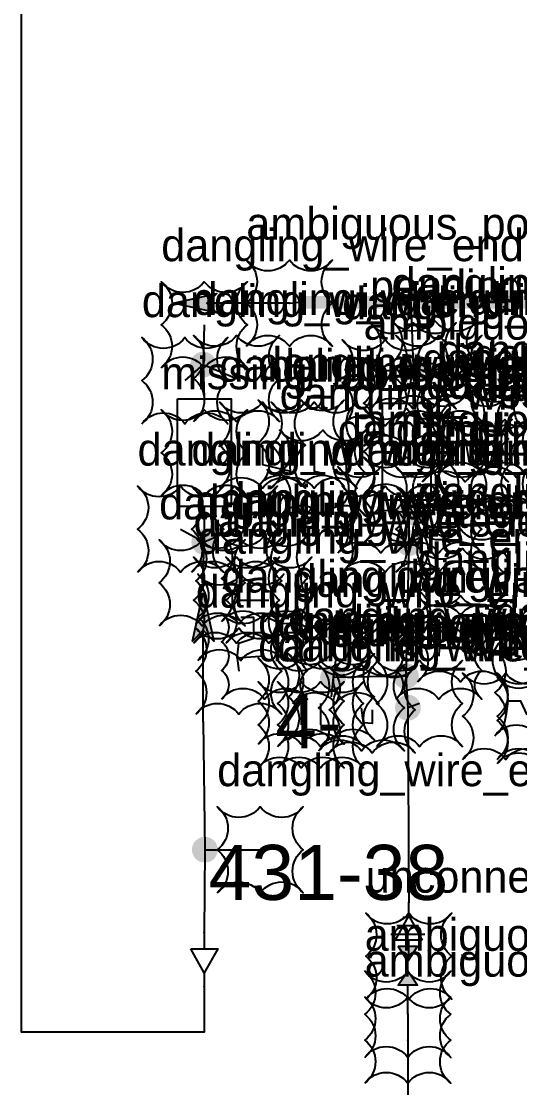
# Model space of a CAD drawing. Header units: millimetres. Extents: x -274 to 321, y 3 to 213.
# Drawn here: x 10.9 to 34.05, y 44.34 to 93.9 of the extents above; entities that cross this region are included whole.
import ezdxf

# ---------------------------------------------------------------- set-up
doc = ezdxf.new("R2010")
doc.units = ezdxf.units.MM
doc.layers.add('AI_REVIEW', color=2, linetype='Continuous')
doc.layers.add('TEXT', color=7, linetype='Continuous')
for name, color, linetype, lineweight in [('BUSBAR_22KV', 5, 'Continuous', 50), ('MV_22KV', 5, 'Continuous', 25), ('SLD_OTHER', 7, 'Continuous', 25)]:
    doc.layers.add(name, color=color, linetype=linetype, lineweight=lineweight)
doc.layers.add('SYM_PORTS', color=8, linetype='Continuous', plot=False)
doc.styles.add('SLD_TEXT', font='arial.ttf')

# ---------------------------------------------------------------- blocks, each defined once
blk = doc.blocks.new('SYM_LINE_FEEDER_ARROW')
blk.add_hatch(color=7).paths.add_polyline_path([(0, -3), (-0.5, -0.75), (0, -1.25), (0.5, -0.75)])
at = {"lineweight": 25}
blk.add_lwpolyline([(0, 3), (0, -1.25)], dxfattribs=at)
blk.add_lwpolyline([(0, -3), (-0.5, -0.75), (0, -1.25), (0.5, -0.75)], close=True, dxfattribs=at)
at = {"layer": 'SYM_PORTS'}
blk.add_point((0, 3), dxfattribs=at)
blk.add_attdef('LINE_NAME', (1.5, 0), '', height=2)
blk = doc.blocks.new('SYM_CIRCUIT_BREAKER')
at = {"lineweight": 25}
blk.add_lwpolyline([(-1.25, 2.5), (1.25, 2.5), (1.25, -2.5), (-1.25, -2.5)], close=True, dxfattribs=at)
at = {"layer": 'SYM_PORTS'}
for p in [(0, 2.5), (0, -2.5)]:
    blk.add_point(p, dxfattribs=at)
blk.add_attdef('DEVICE_CODE', (2.25, -0.5), '', height=2)
at = {"flags": 1}
blk.add_attdef('RATING', (2.25, -3.5), '', height=2, dxfattribs=at)
blk = doc.blocks.new('SYM_CABLE_TERMINATION')
at = {"lineweight": 25}
for points in [[(0, 1.25), (0, 0.5)], [(0, -0.625), (0, -1.25)]]:
    blk.add_lwpolyline(points, dxfattribs=at)
blk.add_lwpolyline([(-0.625, 0.5), (0.625, 0.5), (0, -0.625)], close=True, dxfattribs=at)
at = {"layer": 'SYM_PORTS'}
for p in [(0, 1.25), (0, -1.25)]:
    blk.add_point(p, dxfattribs=at)
blk = doc.blocks.new('SYM_SPARK_GAP')
for points in [[(0, 0.25), (-0.5, 1), (0.5, 1)], [(0, -0.25), (-0.5, -1), (0.5, -1)]]:
    blk.add_hatch(color=7).paths.add_polyline_path(points)
at = {"lineweight": 25}
for points in [[(0, 2.5), (0, 1)], [(0, -1), (0, -1.625)], [(-0.875, -1.625), (0.875, -1.625)], [(-0.5625, -2.0625), (0.5625, -2.0625)], [(-0.25, -2.5), (0.25, -2.5)]]:
    blk.add_lwpolyline(points, dxfattribs=at)
for points in [[(0, 0.25), (-0.5, 1), (0.5, 1)], [(0, -0.25), (-0.5, -1), (0.5, -1)]]:
    blk.add_lwpolyline(points, close=True, dxfattribs=at)
at = {"layer": 'SYM_PORTS'}
blk.add_point((0, 2.5), dxfattribs=at)
blk.add_attdef('DEVICE_CODE', (1.875, -0.5), '', height=2)

msp = doc.modelspace()

# ---------------------------------------------------------------- hatches: boundary and pattern name
at = {"layer": 'MV_22KV'}
h = msp.add_hatch(color=7, dxfattribs=at)
edge = h.paths.add_edge_path()
edge.add_arc((29.1, 77.886), 0.6, 0, 360)
at = {"layer": 'SLD_OTHER'}
h = msp.add_hatch(color=7, dxfattribs=at)
edge = h.paths.add_edge_path()
edge.add_arc((19.35, 77.95), 0.6, 0, 360)
h = msp.add_hatch(color=7, dxfattribs=at)
edge = h.paths.add_edge_path()
edge.add_arc((28.9, 71.075), 0.6, 0, 360)
h = msp.add_hatch(color=7, dxfattribs=at)
edge = h.paths.add_edge_path()
edge.add_arc((19.4, 69.7), 0.6, 0, 360)
h = msp.add_hatch(color=7, dxfattribs=at)
edge = h.paths.add_edge_path()
edge.add_arc((28.9, 69.65), 0.6, 0, 360)
h = msp.add_hatch(color=7, dxfattribs=at)
edge = h.paths.add_edge_path()
edge.add_arc((25.38, 63.4), 0.6, 0, 360)
h = msp.add_hatch(color=7, dxfattribs=at)
edge = h.paths.add_edge_path()
edge.add_arc((28.767, 63.467), 0.6, 0, 360)
h = msp.add_hatch(color=7, dxfattribs=at)
edge = h.paths.add_edge_path()
edge.add_arc((28.86, 62), 0.6, 0, 360)
h = msp.add_hatch(color=7, dxfattribs=at)
edge = h.paths.add_edge_path()
edge.add_arc((19.425, 55.4), 0.6, 0, 360)

# ---------------------------------------------------------------- linework, layer by layer
at = {"layer": 'AI_REVIEW'}
for points in [[(21.35, 78.8, -0.5), (23.35, 78.8, -0.5), (25.35, 78.8, -0.5), (25.35, 80.8, -0.5), (25.35, 82.8, -0.5), (23.35, 82.8, -0.5), (21.35, 82.8, -0.5), (21.35, 80.8, -0.5)], [(17.4, 77.8, -0.5), (19.4, 77.8, -0.5), (21.4, 77.8, -0.5), (21.4, 79.8, -0.5), (21.4, 81.8, -0.5), (19.4, 81.8, -0.5), (17.4, 81.8, -0.5), (17.4, 79.8, -0.5)], [(27.1, 75.886, -0.5), (29.1, 75.886, -0.5), (31.1, 75.886, -0.5), (31.1, 77.886, -0.5), (31.1, 79.886, -0.5), (29.1, 79.886, -0.5), (27.1, 79.886, -0.5), (27.1, 77.886, -0.5)], [(28.1, 76, -0.5), (30.1, 76, -0.5), (32.1, 76, -0.5), (32.1, 78, -0.5), (32.1, 80, -0.5), (30.1, 80, -0.5), (28.1, 80, -0.5), (28.1, 78, -0.5)], [(18.9, 75.3, -0.5), (20.9, 75.3, -0.5), (22.9, 75.3, -0.5), (22.9, 77.3, -0.5), (22.9, 79.3, -0.5), (20.9, 79.3, -0.5), (18.9, 79.3, -0.5), (18.9, 77.3, -0.5)], [(28.3, 75.3, -0.5), (30.3, 75.3, -0.5), (32.3, 75.3, -0.5), (32.3, 77.3, -0.5), (32.3, 79.3, -0.5), (30.3, 79.3, -0.5), (28.3, 79.3, -0.5), (28.3, 77.3, -0.5)], [(16.5, 75.2, -0.5), (18.5, 75.2, -0.5), (20.5, 75.2, -0.5), (20.5, 77.2, -0.5), (20.5, 79.2, -0.5), (18.5, 79.2, -0.5), (16.5, 79.2, -0.5), (16.5, 77.2, -0.5)], [(25.8, 75.1, -0.5), (27.8, 75.1, -0.5), (29.8, 75.1, -0.5), (29.8, 77.1, -0.5), (29.8, 79.1, -0.5), (27.8, 79.1, -0.5), (25.8, 79.1, -0.5), (25.8, 77.1, -0.5)], [(26.8, 74.15, -0.5), (28.8, 74.15, -0.5), (30.8, 74.15, -0.5), (30.8, 76.15, -0.5), (30.8, 78.15, -0.5), (28.8, 78.15, -0.5), (26.8, 78.15, -0.5), (26.8, 76.15, -0.5)], [(30.3, 72.9, -0.5), (32.3, 72.9, -0.5), (34.3, 72.9, -0.5), (34.3, 74.9, -0.5), (34.3, 76.9, -0.5), (32.3, 76.9, -0.5), (30.3, 76.9, -0.5), (30.3, 74.9, -0.5)], [(29.525, 72.5, -0.5), (31.525, 72.5, -0.5), (33.525, 72.5, -0.5), (33.525, 74.5, -0.5), (33.525, 76.5, -0.5), (31.525, 76.5, -0.5), (29.525, 76.5, -0.5), (29.525, 74.5, -0.5)], [(31.9, 72.7, -0.5), (33.9, 72.7, -0.5), (35.9, 72.7, -0.5), (35.9, 74.7, -0.5), (35.9, 76.7, -0.5), (33.9, 76.7, -0.5), (31.9, 76.7, -0.5), (31.9, 74.7, -0.5)], [(17.4, 71.85, -0.5), (19.4, 71.85, -0.5), (21.4, 71.85, -0.5), (21.4, 73.85, -0.5), (21.4, 75.85, -0.5), (19.4, 75.85, -0.5), (17.4, 75.85, -0.5), (17.4, 73.85, -0.5)], [(20.1, 72.2, -0.5), (22.1, 72.2, -0.5), (24.1, 72.2, -0.5), (24.1, 74.2, -0.5), (24.1, 76.2, -0.5), (22.1, 76.2, -0.5), (20.1, 76.2, -0.5), (20.1, 74.2, -0.5)], [(21.9, 72.3, -0.5), (23.9, 72.3, -0.5), (25.9, 72.3, -0.5), (25.9, 74.3, -0.5), (25.9, 76.3, -0.5), (23.9, 76.3, -0.5), (21.9, 76.3, -0.5), (21.9, 74.3, -0.5)], [(22.5, 72.2, -0.5), (24.5, 72.2, -0.5), (26.5, 72.2, -0.5), (26.5, 74.2, -0.5), (26.5, 76.2, -0.5), (24.5, 76.2, -0.5), (22.5, 76.2, -0.5), (22.5, 74.2, -0.5)], [(26.8, 71.9, -0.5), (28.8, 71.9, -0.5), (30.8, 71.9, -0.5), (30.8, 73.9, -0.5), (30.8, 75.9, -0.5), (28.8, 75.9, -0.5), (26.8, 75.9, -0.5), (26.8, 73.9, -0.5)], [(29.7, 71.4, -0.5), (31.033, 71.4, -0.5), (32.367, 71.4, -0.5), (33.7, 71.4, -0.5), (33.7, 73.4, -0.5), (33.7, 75.4, -0.5), (32.367, 75.4, -0.5), (31.033, 75.4, -0.5), (29.7, 75.4, -0.5), (29.7, 73.4, -0.5)], [(30.7, 71.4, -0.5), (32.033, 71.4, -0.5), (33.367, 71.4, -0.5), (34.7, 71.4, -0.5), (34.7, 73.4, -0.5), (34.7, 75.4, -0.5), (33.367, 75.4, -0.5), (32.033, 75.4, -0.5), (30.7, 75.4, -0.5), (30.7, 73.4, -0.5)], [(22.9, 70.9, -0.5), (24.9, 70.9, -0.5), (26.9, 70.9, -0.5), (26.9, 72.9, -0.5), (26.9, 74.9, -0.5), (24.9, 74.9, -0.5), (22.9, 74.9, -0.5), (22.9, 72.9, -0.5)], [(32, 71.3, -0.5), (34, 71.3, -0.5), (36, 71.3, -0.5), (36, 73.3, -0.5), (36, 75.3, -0.5), (34, 75.3, -0.5), (32, 75.3, -0.5), (32, 73.3, -0.5)], [(26.8, 69.65, -0.5), (28.8, 69.65, -0.5), (30.8, 69.65, -0.5), (30.8, 71.65, -0.5), (30.8, 73.65, -0.5), (28.8, 73.65, -0.5), (26.8, 73.65, -0.5), (26.8, 71.65, -0.5)], [(25.6, 69.2, -0.5), (27.6, 69.2, -0.5), (29.6, 69.2, -0.5), (29.6, 71.2, -0.5), (29.6, 73.2, -0.5), (27.6, 73.2, -0.5), (25.6, 73.2, -0.5), (25.6, 71.2, -0.5)], [(28.3, 69.2, -0.5), (30.3, 69.2, -0.5), (32.3, 69.2, -0.5), (32.3, 71.2, -0.5), (32.3, 73.2, -0.5), (30.3, 73.2, -0.5), (28.3, 73.2, -0.5), (28.3, 71.2, -0.5)], [(16.3, 68.3, -0.5), (18.3, 68.3, -0.5), (20.3, 68.3, -0.5), (20.3, 70.3, -0.5), (20.3, 72.3, -0.5), (18.3, 72.3, -0.5), (16.3, 72.3, -0.5), (16.3, 70.3, -0.5)], [(18.8, 68.3, -0.5), (20.8, 68.3, -0.5), (22.8, 68.3, -0.5), (22.8, 70.3, -0.5), (22.8, 72.3, -0.5), (20.8, 72.3, -0.5), (18.8, 72.3, -0.5), (18.8, 70.3, -0.5)], [(25.8, 68.3, -0.5), (27.8, 68.3, -0.5), (29.8, 68.3, -0.5), (29.8, 70.3, -0.5), (29.8, 72.3, -0.5), (27.8, 72.3, -0.5), (25.8, 72.3, -0.5), (25.8, 70.3, -0.5)], [(28.3, 68.3, -0.5), (30.3, 68.3, -0.5), (32.3, 68.3, -0.5), (32.3, 70.3, -0.5), (32.3, 72.3, -0.5), (30.3, 72.3, -0.5), (28.3, 72.3, -0.5), (28.3, 70.3, -0.5)], [(19, 65.9, -0.5), (21, 65.9, -0.5), (23, 65.9, -0.5), (23, 67.9, -0.5), (23, 69.9, -0.5), (21, 69.9, -0.5), (19, 69.9, -0.5), (19, 67.9, -0.5)], [(20.2, 66, -0.5), (22.2, 66, -0.5), (24.2, 66, -0.5), (24.2, 68, -0.5), (24.2, 70, -0.5), (22.2, 70, -0.5), (20.2, 70, -0.5), (20.2, 68, -0.5)], [(29.3, 66.3, -0.5), (31.3, 66.3, -0.5), (33.3, 66.3, -0.5), (33.3, 68.3, -0.5), (33.3, 70.3, -0.5), (31.3, 70.3, -0.5), (29.3, 70.3, -0.5), (29.3, 68.3, -0.5)], [(17.3, 65.8, -0.5), (19.3, 65.8, -0.5), (21.3, 65.8, -0.5), (21.3, 67.8, -0.5), (21.3, 69.8, -0.5), (19.3, 69.8, -0.5), (17.3, 69.8, -0.5), (17.3, 67.8, -0.5)], [(29.4, 65.4, -0.5), (31.4, 65.4, -0.5), (33.4, 65.4, -0.5), (33.4, 67.4, -0.5), (33.4, 69.4, -0.5), (31.4, 69.4, -0.5), (29.4, 69.4, -0.5), (29.4, 67.4, -0.5)], [(18.9, 65, -0.5), (20.9, 65, -0.5), (22.9, 65, -0.5), (22.9, 67, -0.5), (22.9, 69, -0.5), (20.9, 69, -0.5), (18.9, 69, -0.5), (18.9, 67, -0.5)], [(20.4, 65, -0.5), (22.4, 65, -0.5), (24.4, 65, -0.5), (24.4, 67, -0.5), (24.4, 69, -0.5), (22.4, 69, -0.5), (20.4, 69, -0.5), (20.4, 67, -0.5)], [(19.1, 64.2, -0.5), (21.1, 64.2, -0.5), (23.1, 64.2, -0.5), (23.1, 66.2, -0.5), (23.1, 68.2, -0.5), (21.1, 68.2, -0.5), (19.1, 68.2, -0.5), (19.1, 66.2, -0.5)], [(29.3, 63.2, -0.5), (31.3, 63.2, -0.5), (33.3, 63.2, -0.5), (33.3, 65.2, -0.5), (33.3, 67.2, -0.5), (31.3, 67.2, -0.5), (29.3, 67.2, -0.5), (29.3, 65.2, -0.5)], [(20.2, 62.4, -0.5), (22.2, 62.4, -0.5), (24.2, 62.4, -0.5), (24.2, 63.733, -0.5), (24.2, 65.067, -0.5), (24.2, 66.4, -0.5), (22.2, 66.4, -0.5), (20.2, 66.4, -0.5), (20.2, 65.067, -0.5), (20.2, 63.733, -0.5)], [(23.5, 62.2, -0.5), (25.5, 62.2, -0.5), (27.5, 62.2, -0.5), (27.5, 64.2, -0.5), (27.5, 66.2, -0.5), (25.5, 66.2, -0.5), (23.5, 66.2, -0.5), (23.5, 64.2, -0.5)], [(28.3, 62.4, -0.5), (30.3, 62.4, -0.5), (32.3, 62.4, -0.5), (32.3, 63.733, -0.5), (32.3, 65.067, -0.5), (32.3, 66.4, -0.5), (30.3, 66.4, -0.5), (28.3, 66.4, -0.5), (28.3, 65.067, -0.5), (28.3, 63.733, -0.5)], [(19, 61.7, -0.5), (21, 61.7, -0.5), (23, 61.7, -0.5), (23, 63.7, -0.5), (23, 65.7, -0.5), (21, 65.7, -0.5), (19, 65.7, -0.5), (19, 63.7, -0.5)], [(23.3, 60.5, -0.5), (25.3, 60.5, -0.5), (27.3, 60.5, -0.5), (27.3, 62.5, -0.5), (27.3, 64.5, -0.5), (25.3, 64.5, -0.5), (23.3, 64.5, -0.5), (23.3, 62.5, -0.5)], [(32.9, 60.7, -0.5), (34.9, 60.7, -0.5), (36.9, 60.7, -0.5), (36.9, 62.7, -0.5), (36.9, 64.7, -0.5), (34.9, 64.7, -0.5), (32.9, 64.7, -0.5), (32.9, 62.7, -0.5)], [(21.9, 60.3, -0.5), (23.9, 60.3, -0.5), (25.9, 60.3, -0.5), (25.9, 62.3, -0.5), (25.9, 64.3, -0.5), (23.9, 64.3, -0.5), (21.9, 64.3, -0.5), (21.9, 62.3, -0.5)], [(22.8, 60.2, -0.5), (24.8, 60.2, -0.5), (26.8, 60.2, -0.5), (26.8, 62.2, -0.5), (26.8, 64.2, -0.5), (24.8, 64.2, -0.5), (22.8, 64.2, -0.5), (22.8, 62.2, -0.5)], [(24.7, 60, -0.5), (26.7, 60, -0.5), (28.7, 60, -0.5), (28.7, 62, -0.5), (28.7, 64, -0.5), (26.7, 64, -0.5), (24.7, 64, -0.5), (24.7, 62, -0.5)], [(27.4, 60.2, -0.5), (29.4, 60.2, -0.5), (31.4, 60.2, -0.5), (31.4, 62.2, -0.5), (31.4, 64.2, -0.5), (29.4, 64.2, -0.5), (27.4, 64.2, -0.5), (27.4, 62.2, -0.5)], [(25.2, 59.9, -0.5), (27.2, 59.9, -0.5), (29.2, 59.9, -0.5), (29.2, 61.9, -0.5), (29.2, 63.9, -0.5), (27.2, 63.9, -0.5), (25.2, 63.9, -0.5), (25.2, 61.9, -0.5)], [(31.4, 59.6, -0.5), (33.4, 59.6, -0.5), (35.4, 59.6, -0.5), (35.4, 61.6, -0.5), (35.4, 63.6, -0.5), (33.4, 63.6, -0.5), (31.4, 63.6, -0.5), (31.4, 61.6, -0.5)], [(33, 59.6, -0.5), (35, 59.6, -0.5), (37, 59.6, -0.5), (37, 61.6, -0.5), (37, 63.6, -0.5), (35, 63.6, -0.5), (33, 63.6, -0.5), (33, 61.6, -0.5)], [(21.9, 59.2, -0.5), (23.9, 59.2, -0.5), (25.9, 59.2, -0.5), (25.9, 61.2, -0.5), (25.9, 63.2, -0.5), (23.9, 63.2, -0.5), (21.9, 63.2, -0.5), (21.9, 61.2, -0.5)], [(22.8, 59.2, -0.5), (24.8, 59.2, -0.5), (26.8, 59.2, -0.5), (26.8, 61.2, -0.5), (26.8, 63.2, -0.5), (24.8, 63.2, -0.5), (22.8, 63.2, -0.5), (22.8, 61.2, -0.5)], [(33, 59.4, -0.5), (35, 59.4, -0.5), (37, 59.4, -0.5), (37, 61.4, -0.5), (37, 63.4, -0.5), (35, 63.4, -0.5), (33, 63.4, -0.5), (33, 61.4, -0.5)], [(20, 53.4, -0.5), (22, 53.4, -0.5), (24, 53.4, -0.5), (24, 55.4, -0.5), (24, 57.4, -0.5), (22, 57.4, -0.5), (20, 57.4, -0.5), (20, 55.4, -0.5)], [(26.9, 48.45, -0.5), (28.9, 48.45, -0.5), (30.9, 48.45, -0.5), (30.9, 50.45, -0.5), (30.9, 52.45, -0.5), (28.9, 52.45, -0.5), (26.9, 52.45, -0.5), (26.9, 50.45, -0.5)], [(26.85, 45.75, -0.5), (28.85, 45.75, -0.5), (30.85, 45.75, -0.5), (30.85, 47.75, -0.5), (30.85, 49.75, -0.5), (28.85, 49.75, -0.5), (26.85, 49.75, -0.5), (26.85, 47.75, -0.5)], [(26.85, 44.55, -0.5), (28.85, 44.55, -0.5), (30.85, 44.55, -0.5), (30.85, 46.55, -0.5), (30.85, 48.55, -0.5), (28.85, 48.55, -0.5), (26.85, 48.55, -0.5), (26.85, 46.55, -0.5)]]:
    msp.add_lwpolyline(points, format="xyb", close=True, dxfattribs=at)
at = {"layer": 'BUSBAR_22KV', "const_width": 0.582}
msp.add_lwpolyline([(23.8, 80.841), (56.1, 80.841)], dxfattribs=at)
at = {"layer": 'MV_22KV'}
for points in [[(23.35, 80.8), (23.8, 80.841)], [(29, 80.841), (29.1, 77.886)], [(29.1, 77.886), (28.2, 77.8), (27.8, 77.1)], [(29.1, 77.886), (28.9, 76.7), (28.8, 76.15)], [(30.1, 78), (29.1, 77.886)], [(29.1, 77.886), (30.3, 77.3)]]:
    msp.add_lwpolyline(points, dxfattribs=at)
at = {"layer": 'SLD_OTHER'}
for points in [[(19.4, 49.05), (19.4, 46.925), (10.9, 46.925), (10.9, 94.5), (90.275, 94.5), (90.4, 96.35)], [(19.4, 79.8), (19.35, 77.95)], [(19.35, 77.95), (18.5, 77.2)], [(19.35, 77.95), (19.4, 76.35)], [(19.35, 77.95), (20.9, 77.3)], [(32.3, 74.9), (33.04, 74.9), (32.7, 73.4)], [(22.1, 74.2), (22.1, 73.3), (23.4, 73), (23.3, 74.4), (23.9, 74.3)], [(31.525, 74.5), (31.7, 73.4)], [(33.9, 74.7), (34, 73.3)], [(24.5, 74.2), (24.5, 73), (24.9, 72.9)], [(28.8, 71.65), (29.582, 69.966)], [(19.4, 71.35), (19.4, 69.7)], [(27.6, 71.2), (28.9, 71.075)], [(30.3, 71.2), (28.9, 71.075)], [(28.9, 71.075), (28.9, 69.65)], [(18.3, 70.3), (19.4, 69.7)], [(20.8, 70.3), (19.4, 69.7)], [(27.8, 70.3), (28.1, 69.8), (28.9, 69.65)], [(29.582, 69.966), (28.9, 69.65)], [(30.3, 70.3), (29.582, 69.966)], [(19.4, 69.7), (19.3, 67.8)], [(28.9, 69.65), (28.767, 63.467)], [(22.2, 68), (21, 67.9)], [(31.3, 68.3), (30.4, 68.2), (30.325, 67.4)], [(20.9, 67), (22.4, 67)], [(30.325, 67.4), (31.4, 67.4)], [(30.325, 65.1), (30.325, 65.7), (30.8, 65.925), (30.325, 67.4)], [(20.925, 64.3), (21, 65), (21.7, 65.225), (21.7, 66.2), (21.1, 66.2)], [(30.325, 65.1), (30.3, 64.4)], [(31.3, 65.2), (30.325, 65.1)], [(22.2, 64.4), (20.925, 64.3)], [(20.925, 64.3), (21, 63.7)], [(25.5, 64.2), (25.38, 63.4)], [(28.767, 63.467), (25.38, 63.4)], [(28.767, 63.467), (28.86, 62)], [(25.38, 63.4), (25.3, 62.5)], [(23.9, 62.3), (23.9, 61.2)], [(24.8, 62.2), (24.8, 61.2)], [(27.2, 61.9), (27.2, 61.267), (26.8, 61.3), (26.7, 62)], [(29.4, 62.2), (28.86, 62)], [(28.86, 62), (28.9, 52.95)], [(34.4, 61.675), (34.1, 62.3), (33.5, 62.3), (33.4, 61.6)], [(19.35, 61.35), (19.425, 55.4)], [(19.425, 55.4), (19.4, 51.55)], [(19.425, 55.4), (22, 55.4)], [(28.85, 47.75), (28.85, 46.55)]]:
    msp.add_lwpolyline(points, dxfattribs=at)

# ---------------------------------------------------------------- block references
at = {"layer": 'MV_22KV', "xscale": 0.9, "yscale": 0.9, "rotation": 270}
msp.add_blockref('SYM_LINE_FEEDER_ARROW', (20.65, 80.8), dxfattribs=at)
at = {"layer": 'MV_22KV', "xscale": 0.9, "yscale": 0.9}
msp.add_blockref('SYM_CIRCUIT_BREAKER', (28.8, 73.9), dxfattribs=at)
at = {"layer": 'SLD_OTHER'}
for name, p in [('SYM_CIRCUIT_BREAKER', (19.4, 73.85)), ('SYM_CABLE_TERMINATION', (19.4, 50.3)), ('SYM_LINE_FEEDER_ARROW', (28.85, 43.55))]:
    msp.add_blockref(name, p, dxfattribs=at)
at = {"layer": 'SLD_OTHER', "rotation": 180}
for name, p in [('SYM_LINE_FEEDER_ARROW', (19.35, 64.35)), ('SYM_CABLE_TERMINATION', (28.9, 51.7))]:
    msp.add_blockref(name, p, dxfattribs=at)
at = {"layer": 'SLD_OTHER', "xscale": 0.9, "yscale": 0.9, "rotation": 180}
msp.add_blockref('SYM_SPARK_GAP', (28.85, 50), dxfattribs=at)

# ---------------------------------------------------------------- texts
at = {"layer": 'AI_REVIEW', "char_height": 1.5, "attachment_point": 7}
for s, insert in [('ambiguous_port_connection issue-port-wire-1285-0', (21.35, 83.3)), ('dangling_wire_end issue-dangling-wire-0005-0', (17.4, 82.3)), ('pending node-0011', (27.1, 80.386)), ('dangling_wire_end issue-dangling-wire-0046-0', (28.1, 80.5)), ('dangling_wire_end issue-dangling-wire-0003-1', (18.9, 79.8)), ('dangling_wire_end issue-dangling-wire-0038-1', (28.3, 79.8)), ('dangling_wire_end issue-dangling-wire-0004-1', (16.5, 79.7)), ('dangling_wire_end issue-dangling-wire-0036-1', (25.8, 79.6)), ('ambiguous_port_connection issue-port-wire-0037-1', (26.8, 78.65)), ('dangling_wire_end issue-dangling-wire-0059-0', (30.3, 77.4)), ('dangling_wire_end issue-dangling-wire-0017-1', (21.9, 76.8)), ('dangling_wire_end issue-dangling-wire-0056-0', (29.525, 77)), ('dangling_wire_end issue-dangling-wire-0061-0', (31.9, 77.2)), ('missing_label issue-missing_label-dev-circuit_breaker-2', (17.4, 76.35)), ('dangling_wire_end issue-dangling-wire-0017-0', (20.1, 76.7)), ('dangling_wire_end issue-dangling-wire-0022-0', (22.5, 76.7)), ('missing_label issue-missing_label-dev-circuit_breaker-12', (26.8, 76.4)), ('dangling_wire_end issue-dangling-wire-0056-1', (29.7, 75.9)), ('dangling_wire_end issue-dangling-wire-0059-1', (30.7, 75.9)), ('dangling_wire_end issue-dangling-wire-0061-1', (32, 75.8)), ('dangling_wire_end issue-dangling-wire-0022-1', (22.9, 75.4)), ('ambiguous_port_connection issue-port-wire-1324-0', (26.8, 74.15)), ('dangling_wire_end issue-dangling-wire-0027-0', (25.6, 73.7)), ('dangling_wire_end issue-dangling-wire-0048-0', (28.3, 73.7)), ('dangling_wire_end issue-dangling-wire-0001-0', (16.3, 72.8)), ('dangling_wire_end issue-dangling-wire-0012-0', (18.8, 72.8)), ('dangling_wire_end issue-dangling-wire-0028-0', (25.8, 72.8)), ('dangling_wire_end issue-dangling-wire-1322-0', (28.3, 72.8)), ('dangling_wire_end issue-dangling-wire-0018-1', (19, 70.4)), ('dangling_wire_end issue-dangling-wire-0018-0', (20.2, 70.5)), ('dangling_wire_end issue-dangling-wire-0054-0', (29.3, 70.8)), ('dangling_wire_end issue-dangling-wire-0006-1', (17.3, 70.3)), ('dangling_wire_end issue-dangling-wire-0049-1', (29.4, 69.9)), ('dangling_wire_end issue-dangling-wire-0013-0', (18.9, 69.5)), ('dangling_wire_end issue-dangling-wire-0013-1', (20.4, 69.5)), ('dangling_wire_end issue-dangling-wire-0015-1', (19.1, 68.7)), ('dangling_wire_end issue-dangling-wire-0055-0', (29.3, 67.7)), ('dangling_wire_end issue-dangling-wire-0019-0', (20.2, 66.9)), ('dangling_wire_end issue-dangling-wire-0050-1', (28.3, 66.9)), ('dangling_wire_end issue-dangling-wire-0025-0', (23.5, 66.7)), ('dangling_wire_end issue-dangling-wire-0014-1', (19, 66.2)), ('dangling_wire_end issue-dangling-wire-0024-1', (23.3, 65)), ('dangling_wire_end issue-dangling-wire-0068-0', (32.9, 65.2)), ('dangling_wire_end issue-dangling-wire-0021-0', (21.9, 64.8)), ('dangling_wire_end issue-dangling-wire-0023-0', (22.8, 64.7)), ('dangling_wire_end issue-dangling-wire-0026-1', (24.7, 64.5)), ('dangling_wire_end issue-dangling-wire-0026-0', (25.2, 64.4)), ('dangling_wire_end issue-dangling-wire-0039-0', (27.4, 64.7)), ('dangling_wire_end issue-dangling-wire-0065-1', (31.4, 64.1)), ('dangling_wire_end issue-dangling-wire-0066-1', (33, 64.1)), ('dangling_wire_end issue-dangling-wire-0067-1', (33, 63.9)), ('dangling_wire_end issue-dangling-wire-0021-1', (21.9, 63.7)), ('dangling_wire_end issue-dangling-wire-0023-1', (22.8, 63.7)), ('dangling_wire_end issue-dangling-wire-0008-1', (20, 57.9)), ('unconnected_port issue-unconnected-dev-cable_termination-15-p1', (26.9, 52.95)), ('ambiguous_port_connection issue-port-wire-1297-0', (26.85, 50.25)), ('ambiguous_port_connection issue-port-wire-1297-1', (26.85, 49.05))]:
    msp.add_mtext(s, dxfattribs=dict(at, insert=insert))
at = {"layer": 'TEXT', "attachment_point": 7, "style": 'SLD_TEXT'}
for s, insert, char_height in [('4-', (22.7, 60.117), 2.483), ('431-38', (19.6, 53.03), 2.5595)]:
    msp.add_mtext(s, dxfattribs=dict(at, insert=insert, char_height=char_height))

doc.saveas('drawing.dxf')
